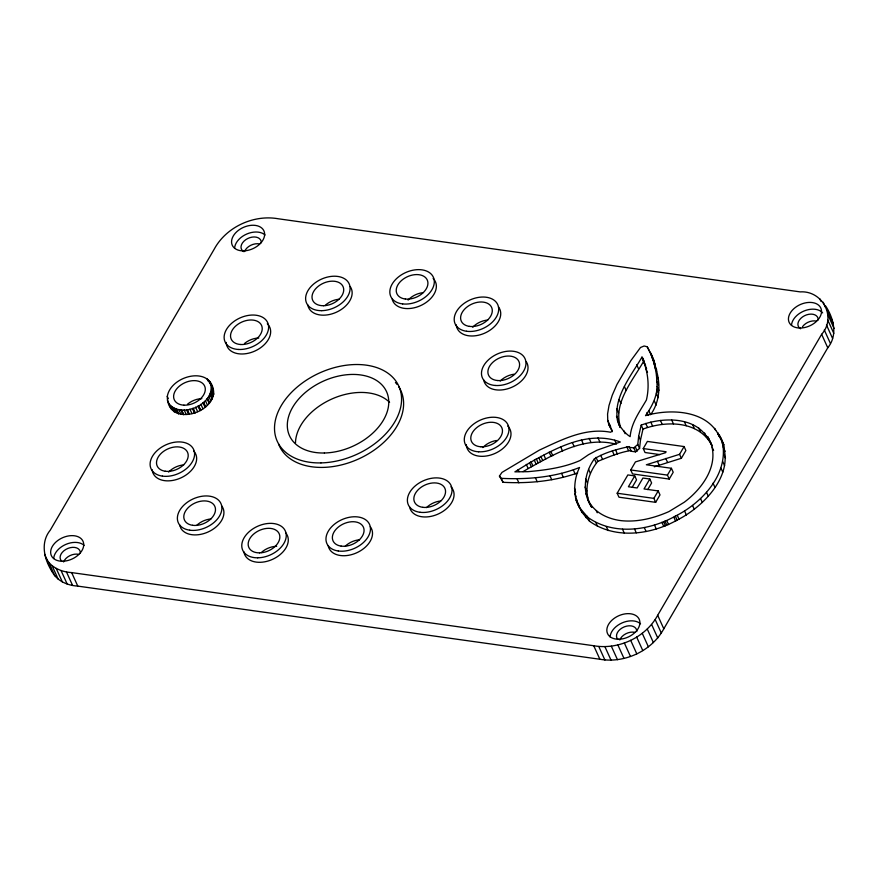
<?xml version="1.0" encoding="UTF-8"?>
<svg xmlns="http://www.w3.org/2000/svg" width="878" height="878" viewBox="0 0 878 878"><rect width="100%" height="100%" fill="white"/><g stroke="black" fill="none" stroke-linecap="round" stroke-linejoin="round"><path stroke-width="1.32" d="M718.028 432.865L720.004 437.859C708.392 410.037 670.814 408.292 645.528 415.656C652.606 405.559 658.676 393.827 656.722 380.986C656.843 372.404 654.242 364.15 651.959 356.161L647.218 346.766L644.123 345.998L640.501 347.501L630.898 360.584L616.96 384.476L612.251 395.232L609.003 405.515L607.565 414.032L607.763 420.441L608.86 424.623L612.383 431.68M648.787 410.75L650.587 414.712C661.332 399.995 660.838 379.285 653.781 363.119M617.201 419.75L620.285 427.575C608.476 403.068 630.195 377.397 641.972 357.105L643.859 360.485M620.274 426.236C613.118 402.848 632.961 380.218 643.761 361.067L641.972 357.105M46.183 558.43C51.023 567.682 61.679 571.995 71.656 572.599L593.737 645.736C618.364 650.104 645.78 637.428 657.677 615.28L821.632 334.309C836.855 317.298 822.532 290.366 800.22 291.891L278.128 218.754C253.501 214.386 226.096 227.062 214.199 249.209L50.244 530.191C40.026 542.692 44.207 559.549 52.307 571.94C57.158 581.192 67.804 585.505 77.78 586.109L599.872 659.246C624.499 663.614 651.904 650.938 663.801 628.791L827.756 347.809C837.974 335.308 833.793 318.451 825.693 306.06M591.596 507.188C581.774 492.349 584.166 472.869 594.395 458.832C604.69 452.477 617.355 449.152 629.065 446.573L629.427 447.297L633.784 447.912L637.779 444.444L638.668 436.179L641.192 425.117C663.12 416.896 696.989 416.249 708.755 440.306L712.212 445.826L708.041 437.167L706.955 436.344M589.555 503.138C583.64 489.178 588.512 472.507 597.83 461.345C608.52 457.032 619.484 452.324 630.854 450.535L631.227 451.259L635.584 451.874L639.568 448.406L640.468 440.141L642.981 429.079L641.192 425.117M608.86 424.623L612.317 430.813L610.693 432.261C585.374 427.323 561.536 439.867 539.355 450.118L501.986 472.397L499.439 476.074L501.261 478.334C527.623 479.673 554.83 477.336 579.524 467.491C574.541 477.665 573.521 489.364 576.133 500.24L580.325 508.538L587.788 517.307C613.481 535.679 649.138 530.762 675.325 516.143C702.345 502.787 729.881 473.077 722.034 440.811L718.204 433.897M577.406 503.434L582.125 512.5L589.588 521.269C615.28 539.641 650.938 534.724 677.125 520.105C703.355 506.935 735.04 474.855 722.221 443.181M167.303 396.417C170.815 374.752 213.738 364.721 213.65 393.893C210.138 415.557 167.215 425.589 167.303 396.417L168.324 398.667M168.938 403.957C182.536 419.794 218.04 402.453 209.974 381.842M634.75 475.898L628.407 486.752L637.132 487.97L642.926 478.049L649.83 479.015L644.035 488.947L658.204 490.923L660.004 494.885L655.657 502.337L618.957 497.189L617.168 493.227L627.847 474.932L634.75 475.898L636.539 479.86L632.105 487.455M684.094 446.562L679.561 454.321L646.351 464.769L671.418 468.281L673.217 472.243L669.234 479.07L632.533 473.922L630.744 469.96L635.442 461.905L665.579 452.697L666.117 451.764L643.234 448.559L647.393 441.425L684.094 446.562L685.883 450.524L681.361 458.283L654.297 466.8M647.766 489.595L651.619 482.977L649.83 479.015M655.657 502.337L653.858 498.375L658.204 490.923M669.234 479.07L667.434 475.108L671.418 468.281M529.566 462.838C556.773 447.681 588.436 430.143 620.34 441.996L597.106 450.151L588.578 454.661L580.051 460.511C563.588 467.711 545.633 470.092 527.952 471.673L514.87 471.859L529.566 462.838L531.366 466.8L522.992 471.629M531.366 466.8C556.685 452.861 585.187 436.476 615.215 443.983M499.439 476.074L503.061 482.296C528.15 483.679 553.831 481.363 577.614 472.946M642.981 429.079C664.251 421.231 693.927 420.474 708.755 440.306M659.839 454.595L645.023 452.521L643.234 448.559M630.744 469.96L667.434 475.108M617.168 493.227L653.858 498.375M587.755 499.176C593.396 512.412 607.927 519.139 621.569 520.698C637.757 522.322 654.088 518.152 668.959 511.567L684.192 502.282C702.148 488.881 719.565 465.329 710.412 441.864M210.38 384.641L212.026 386.353M642.509 357.522L642.52 358.861C648.118 371.613 649.654 386.419 646.406 400.006C639.722 411.639 631.381 422.647 630.13 436.662C625.279 433.556 621.426 428.585 618.485 423.613M717.853 434.138L719.17 435.927M720.948 439.307L723.834 444.773L724.021 447.143M650.675 354.295L653.748 360.123L655.581 367.081M579.206 507.396L576.133 500.24M829.304 315.696L831.817 319.57M652.475 358.257L652.475 356.918L647.218 346.766M722.737 443.269L719.477 435.082M642.52 358.861L646.603 368.804M827.306 310.373L833.431 323.872M823.18 302.197L825.408 307.102M827.976 315.015L834.1 328.515M819.811 298.838L820.919 301.286M827.691 319.899L833.815 333.399M826.45 324.915L832.574 338.425M824.288 329.952L830.423 343.463M821.632 334.309L827.756 347.809M720.761 437.606L722.561 441.568M722.034 440.811L723.834 444.773M714.747 428.376L715.647 430.363M723.318 447.363L725.118 451.325M723.691 454.124L725.491 458.086M722.803 461.718L724.602 465.68M708.041 437.167L709.841 441.129M712.245 447.495L713.595 450.458M721.003 468.183L722.792 472.144M704.584 432.997L706.384 436.959M698.581 427.795L700.381 431.756M692.588 424.601L694.377 428.563M713.035 483.174L714.835 487.136M684.401 421.78L686.201 425.742M650.675 352.956L652.475 356.918M651.959 356.161L653.748 360.123M653.419 360.386L655.207 364.348M652.135 357.862L653.934 361.824M654.878 365.961L656.678 369.923M654.878 367.3L656.678 371.262M656.535 375.257L658.324 379.219M656.722 380.986L658.522 384.948M706.516 492.328L708.316 496.289M657.095 386.408L658.895 390.37M671.692 419.991L673.492 423.953M643.793 361.385L645.593 365.347M656.557 389.349L658.357 393.311M646.164 369.44L647.514 372.415M656.382 393.695L658.182 397.657M700.534 498.539L702.334 502.501M679.561 454.321L681.361 458.283M654.395 401.125L656.195 405.098M636.715 364.765L638.515 368.727M660.432 420.43L662.231 424.392M692.555 505.476L694.355 509.438M646.976 412.506L648.326 415.481M650.807 422.109L652.606 426.071M665.765 458.426L667.565 462.388M645.725 423.405L647.525 427.366M684.577 511.062L686.376 515.024M624.412 386.529L626.201 390.49M657.424 461.29L659.213 465.252M677.322 515.419L679.122 519.381M675.325 516.143L677.125 520.105M638.668 436.179L640.468 440.141M673.876 517.285L675.665 521.247M619.166 399.556L620.965 403.518M637.779 444.444L639.568 448.406M635.42 447.132L637.219 451.094M616.817 408.95L618.617 412.912M633.784 447.912L635.584 451.874M666.797 520.654L668.597 524.616M664.975 521.071L666.775 525.033M623.764 430.736L625.114 433.699M616.477 416.293L618.266 420.255M663.713 521.905L665.513 525.867M629.065 446.573L631.227 451.259M661.891 522.322L663.691 526.284M626.694 446.584L628.494 450.546M607.763 420.441L609.112 423.405M609.31 424.261L610.66 427.235L609.562 424.403M654.45 524.967L656.25 528.929M614.699 440.196L616.499 444.158M615.632 450.063L617.421 454.025M612.361 450.952L614.161 454.914M644.287 527.568L646.087 531.53M597.984 437.859L599.784 441.821M634.487 528.885L636.287 532.847M600.75 455.364L602.538 459.326M589.094 438.287L590.883 442.249M596.03 457.383L597.83 461.345M594.395 458.832L596.195 462.794M622.502 529.214L624.291 533.176M581.466 439.911L583.266 443.873M657.677 615.28L663.801 628.791M588.6 469.434L590.4 473.396M655.24 619.659L661.364 633.17M572.39 442.666L574.19 446.628M585.714 479.092L587.514 483.054M651.63 624.499L657.754 638.01M606.325 526.613L608.125 530.575M596.316 510.776L597.205 512.763M585 487.049L586.8 491.011M585.922 493.557L587.722 497.519M647.273 629.076L653.397 642.586M590.301 504.235L591.651 507.21M573.345 469.982L575.145 473.944M595.789 522.454L597.589 526.416M560.779 447.078L562.568 451.04M642.246 633.301L648.37 646.801M587.239 516.22L589.588 521.269M574.475 488.256L575.375 490.242M574.838 490.319L575.738 492.306M584.331 513.806L586.131 517.768M574.849 493.677L576.198 496.652M575.946 497.859L577.296 500.833M577.406 502.095L579.206 506.057M580.325 508.538L582.125 512.5M636.66 637.066L642.795 650.576M561.547 473.363L563.347 477.325M550.978 451.742L552.778 455.704M549.156 452.159L550.956 456.121M630.656 640.303L636.78 653.814M543.899 455.111L545.699 459.073M549.935 475.755L551.735 479.717M540.815 456.362L542.615 460.324M624.335 642.937L630.47 656.448M538.818 457.756L540.618 461.718M536.282 458.744L538.071 462.706M534.285 460.149L536.085 464.111M617.86 644.913L623.984 658.423M531.014 461.696L532.814 465.658M535.404 477.753L537.204 481.715M611.34 646.197L617.475 659.696M526.306 464.396L528.095 468.358M604.942 646.746L611.077 660.245M598.796 646.548L604.92 660.058M518.141 469.631L519.041 471.607M593.737 645.736L599.872 659.246M517.065 478.872L518.865 482.834M501.261 478.334L503.061 482.296M209.688 381.425L213.552 390.15M208.338 380.13L209.864 383.51M211.521 387.527L213.563 392.027M207.054 378.802L208.075 381.052M211.609 389.393L213.65 393.893M211.532 389.667L213.573 394.167M211.532 389.931L213.573 394.441M210.885 391.906L212.926 396.406M210.314 393.871L212.355 398.382M210.149 394.145L212.191 398.656M210.051 394.431L212.092 398.93M208.788 396.351L210.83 400.862M207.592 398.294L209.633 402.793M207.351 398.546L209.392 403.046M207.164 398.821L209.216 403.32M205.375 400.566L207.417 405.076M203.641 402.344L205.682 406.854M203.334 402.563L205.375 407.063M203.081 402.804L205.123 407.315M200.875 404.264L202.917 408.764M198.724 405.757L200.766 410.256M198.373 405.91L200.414 410.421M198.066 406.119L200.107 410.63M195.607 407.183L197.649 411.683M193.171 408.292L195.212 412.792M192.809 408.38L194.85 412.89M192.458 408.533L194.499 413.033M189.911 409.126L191.953 413.626M187.365 409.774L189.407 414.273M187.014 409.796L189.055 414.295M186.641 409.883L188.693 414.383M184.182 409.96L186.224 414.471M181.702 410.114L183.743 414.614M181.384 410.059L183.425 414.559M181.033 410.07L183.074 414.57M178.816 409.642L180.857 414.142M176.566 409.269L178.607 413.779M176.302 409.148L178.344 413.648M175.984 409.093L178.025 413.593M174.173 408.171L176.215 412.682M172.307 407.315L174.349 411.826M172.121 407.14L174.162 411.639M171.858 407.008L173.899 411.508M170.573 405.669L172.615 410.169M167.402 400.159L171.265 408.885M71.656 572.599L77.78 586.109M66.487 571.984L72.611 585.483M61.054 570.546L67.189 584.057M56.214 568.428L62.349 581.938M52.065 565.662L58.189 579.162M48.696 562.304L54.82 575.803M44.569 554.128L52.307 571.94M169.443 404.67L170.98 408.468M644.309 361.484L644.309 362.823M61.273 560.757A10.657 7.145 -24.4 0 1 67.979 548.388A10.657 7.145 -24.4 0 1 80.381 553.151M426.51 507.594A16.66 11.173 -24.4 0 1 440.756 500.987M526.35 361.846A23.377 15.672 -24.4 0 1 511.479 387.428A23.377 15.672 -24.4 0 1 483.701 379.965M482.834 447.571A16.66 11.173 -24.4 0 1 496.465 440.493M187.519 404.187A16.66 11.173 -24.4 0 1 201.841 398.634M53.712 558.529A17.384 11.655 -24.4 0 1 65.85 544.393A17.384 11.655 -24.4 0 1 84.134 545.37M500.23 381.041A16.66 11.173 -24.4 0 1 514.003 374.215M345.219 546.226A16.66 11.173 -24.4 0 1 359.541 539.783M408.105 300.089A16.66 11.173 -24.4 0 1 423.009 292.681M221.673 505.893A23.377 15.672 -24.4 0 1 210.105 530.992A23.377 15.672 -24.4 0 1 180.572 527.733M180.155 526.8A23.377 15.672 -24.4 0 1 179.606 524.803M791.506 325.299A17.384 11.655 -24.4 0 1 804.347 310.878A17.384 11.655 -24.4 0 1 822.664 312.897M267.307 323.741A23.377 15.672 -24.4 0 1 254.894 351.035A23.377 15.672 -24.4 0 1 226.184 342.398M295.48 442.929A53.295 35.735 -24.4 0 1 332.795 398.59A53.295 35.735 -24.4 0 1 389.58 402.333M800.604 328.778A10.657 7.145 -24.4 0 1 804.5 315.74A10.657 7.145 -24.4 0 1 818.186 319.921M168.642 472.079A16.66 11.173 -24.4 0 1 183.678 464.912M610.1 636.967A17.384 11.655 -24.4 0 1 622.239 622.842A17.384 11.655 -24.4 0 1 640.534 623.819M617.662 639.206A10.657 7.145 -24.4 0 1 624.368 626.837A10.657 7.145 -24.4 0 1 636.78 631.6M472.737 327.209A16.66 11.173 -24.4 0 1 487.773 320.042M193.709 451.029A23.377 15.672 -24.4 0 1 180.769 477.95A23.377 15.672 -24.4 0 1 152.179 469.719M398.678 386.66A66.739 44.745 -24.4 0 1 360.309 458.162A66.739 44.745 -24.4 0 1 278.546 443.972M395.429 382.501A66.739 44.745 -24.4 0 1 397.141 384.509M433.139 278.469A23.377 15.672 -24.4 0 1 421.934 304.984A23.377 15.672 -24.4 0 1 392.192 299.211M350.212 286.579A23.377 15.672 -24.4 0 1 335.791 312.48A23.377 15.672 -24.4 0 1 307.794 304.885M234.624 248.145A17.384 11.655 -24.4 0 1 246.762 234.02A17.384 11.655 -24.4 0 1 265.046 234.986M370.264 526.701A23.377 15.672 -24.4 0 1 356.633 552.822A23.377 15.672 -24.4 0 1 328.185 545.622M619.791 639.952A10.657 7.145 -24.4 0 1 634.882 632.347M802.503 326.693A10.657 7.145 -24.4 0 1 816.496 321.128M63.611 561.953A10.657 7.145 -24.4 0 1 78.702 554.358M244.523 251.58A10.657 7.145 -24.4 0 1 259.614 243.974M243.722 251.624A10.657 7.145 -24.4 0 1 247.618 238.586A10.657 7.145 -24.4 0 1 261.293 242.767M450.941 486.84A23.465 15.738 -24.4 0 1 439.198 513.553A23.465 15.738 -24.4 0 1 409.631 507.1M498.484 306.96A23.377 15.672 -24.4 0 1 484.151 333.388A23.377 15.672 -24.4 0 1 456.275 324.849M261.26 552.58A16.66 11.173 -24.4 0 1 276.68 546.314M325.003 305.544A16.66 11.173 -24.4 0 1 339.38 299.222M196.639 525.417A16.66 11.173 -24.4 0 1 210.961 518.964M244.479 343.507A16.66 11.173 -24.4 0 1 258.812 337.997M507.714 426.049A23.465 15.738 -24.4 0 1 494.994 453.443A23.465 15.738 -24.4 0 1 466.328 444.553M285.602 532.759A23.377 15.672 -24.4 0 1 272.652 559.297A23.377 15.672 -24.4 0 1 243.919 551.867M497.628 380.536A16.66 11.173 -24.4 0 0 519.458 363.207A16.66 11.173 -24.4 0 0 494.105 361.187A16.66 11.173 -24.4 0 0 497.628 380.536M62.316 561.251A17.384 11.655 -24.4 0 0 83.311 542.022A17.384 11.655 -24.4 0 0 55.918 542.044A17.384 11.655 -24.4 0 0 62.316 561.251M422.867 507.33A16.66 11.173 -24.4 0 0 445.508 490.648A16.66 11.173 -24.4 0 0 420.716 487.553A16.66 11.173 -24.4 0 0 422.867 507.33M495.159 385.464A23.377 15.672 -24.4 0 0 525.801 361.154A23.377 15.672 -24.4 0 0 490.22 358.312A23.377 15.672 -24.4 0 0 495.159 385.464M480.924 446.781A16.66 11.173 -24.4 0 0 502.282 429.122A16.66 11.173 -24.4 0 0 476.655 427.685A16.66 11.173 -24.4 0 0 480.924 446.781M341.147 546.116A16.66 11.173 -24.4 0 0 364.041 529.654A16.66 11.173 -24.4 0 0 339.457 526.207A16.66 11.173 -24.4 0 0 341.147 546.116M259.504 552.866A16.66 11.173 -24.4 0 0 279.423 534.318A16.66 11.173 -24.4 0 0 253.094 534.57A16.66 11.173 -24.4 0 0 259.504 552.866M469.368 326.375A16.66 11.173 -24.4 0 0 492.273 309.923A16.66 11.173 -24.4 0 0 467.689 306.477A16.66 11.173 -24.4 0 0 469.368 326.375M183.93 405.164A16.66 11.173 -24.4 0 0 205.09 387.374A16.66 11.173 -24.4 0 0 179.342 386.177A16.66 11.173 -24.4 0 0 183.93 405.164M405.351 299.014A16.66 11.173 -24.4 0 0 427.871 282.233A16.66 11.173 -24.4 0 0 402.98 279.314A16.66 11.173 -24.4 0 0 405.351 299.014M238.553 349.466A23.377 15.672 -24.4 0 0 268.328 324.542A23.377 15.672 -24.4 0 0 232.242 322.775A23.377 15.672 -24.4 0 0 238.553 349.466M324.388 452.993A53.295 35.735 -24.4 0 0 387.176 393.157A53.295 35.735 -24.4 0 0 302.548 395.001A53.295 35.735 -24.4 0 0 324.388 452.993M189.714 530.191A23.377 15.672 -24.4 0 0 221.849 507.089A23.377 15.672 -24.4 0 0 187.343 502.26A23.377 15.672 -24.4 0 0 189.714 530.191M800.11 328.032A17.384 11.655 -24.4 0 0 821.106 308.793A17.384 11.655 -24.4 0 0 793.712 308.826A17.384 11.655 -24.4 0 0 800.11 328.032M192.567 525.296A16.66 11.173 -24.4 0 0 215.461 508.845A16.66 11.173 -24.4 0 0 190.877 505.399A16.66 11.173 -24.4 0 0 192.567 525.296M165.273 471.245A16.66 11.173 -24.4 0 0 188.177 454.782A16.66 11.173 -24.4 0 0 163.593 451.347A16.66 11.173 -24.4 0 0 165.273 471.245M240.802 344.516A16.66 11.173 -24.4 0 0 262.017 326.759A16.66 11.173 -24.4 0 0 236.303 325.497A16.66 11.173 -24.4 0 0 240.802 344.516M618.507 639.25A17.384 11.655 -24.4 0 0 639.491 620.022A17.384 11.655 -24.4 0 0 612.109 620.044A17.384 11.655 -24.4 0 0 618.507 639.25M320.953 462.904A66.739 44.745 -24.4 0 0 399.578 387.966A66.739 44.745 -24.4 0 0 293.592 390.293A66.739 44.745 -24.4 0 0 320.953 462.904M162.419 476.128A23.377 15.672 -24.4 0 0 194.554 453.037A23.377 15.672 -24.4 0 0 160.059 448.208A23.377 15.672 -24.4 0 0 162.419 476.128M402.651 303.92A23.377 15.672 -24.4 0 0 434.237 280.367A23.377 15.672 -24.4 0 0 399.325 276.274A23.377 15.672 -24.4 0 0 402.651 303.92M321.754 310.669A23.377 15.672 -24.4 0 0 349.444 284.505A23.377 15.672 -24.4 0 0 312.381 285.152A23.377 15.672 -24.4 0 0 321.754 310.669M323.51 305.72A16.66 11.173 -24.4 0 0 343.243 287.073A16.66 11.173 -24.4 0 0 316.826 287.534A16.66 11.173 -24.4 0 0 323.51 305.72M243.228 250.878A17.384 11.655 -24.4 0 0 264.223 231.638A17.384 11.655 -24.4 0 0 236.83 231.671A17.384 11.655 -24.4 0 0 243.228 250.878M338.293 551A23.377 15.672 -24.4 0 0 370.428 527.908A23.377 15.672 -24.4 0 0 335.934 523.068A23.377 15.672 -24.4 0 0 338.293 551M420.079 512.291A23.465 15.738 -24.4 0 0 451.972 488.794A23.465 15.738 -24.4 0 0 417.05 484.447A23.465 15.738 -24.4 0 0 420.079 512.291M466.514 331.258A23.377 15.672 -24.4 0 0 498.649 308.167A23.377 15.672 -24.4 0 0 464.155 303.338A23.377 15.672 -24.4 0 0 466.514 331.258M478.598 451.797A23.465 15.738 -24.4 0 0 508.691 426.917A23.465 15.738 -24.4 0 0 472.573 424.886A23.465 15.738 -24.4 0 0 478.598 451.797M257.693 557.815A23.377 15.672 -24.4 0 0 285.646 531.794A23.377 15.672 -24.4 0 0 248.693 532.145A23.377 15.672 -24.4 0 0 257.693 557.815"/></g></svg>
